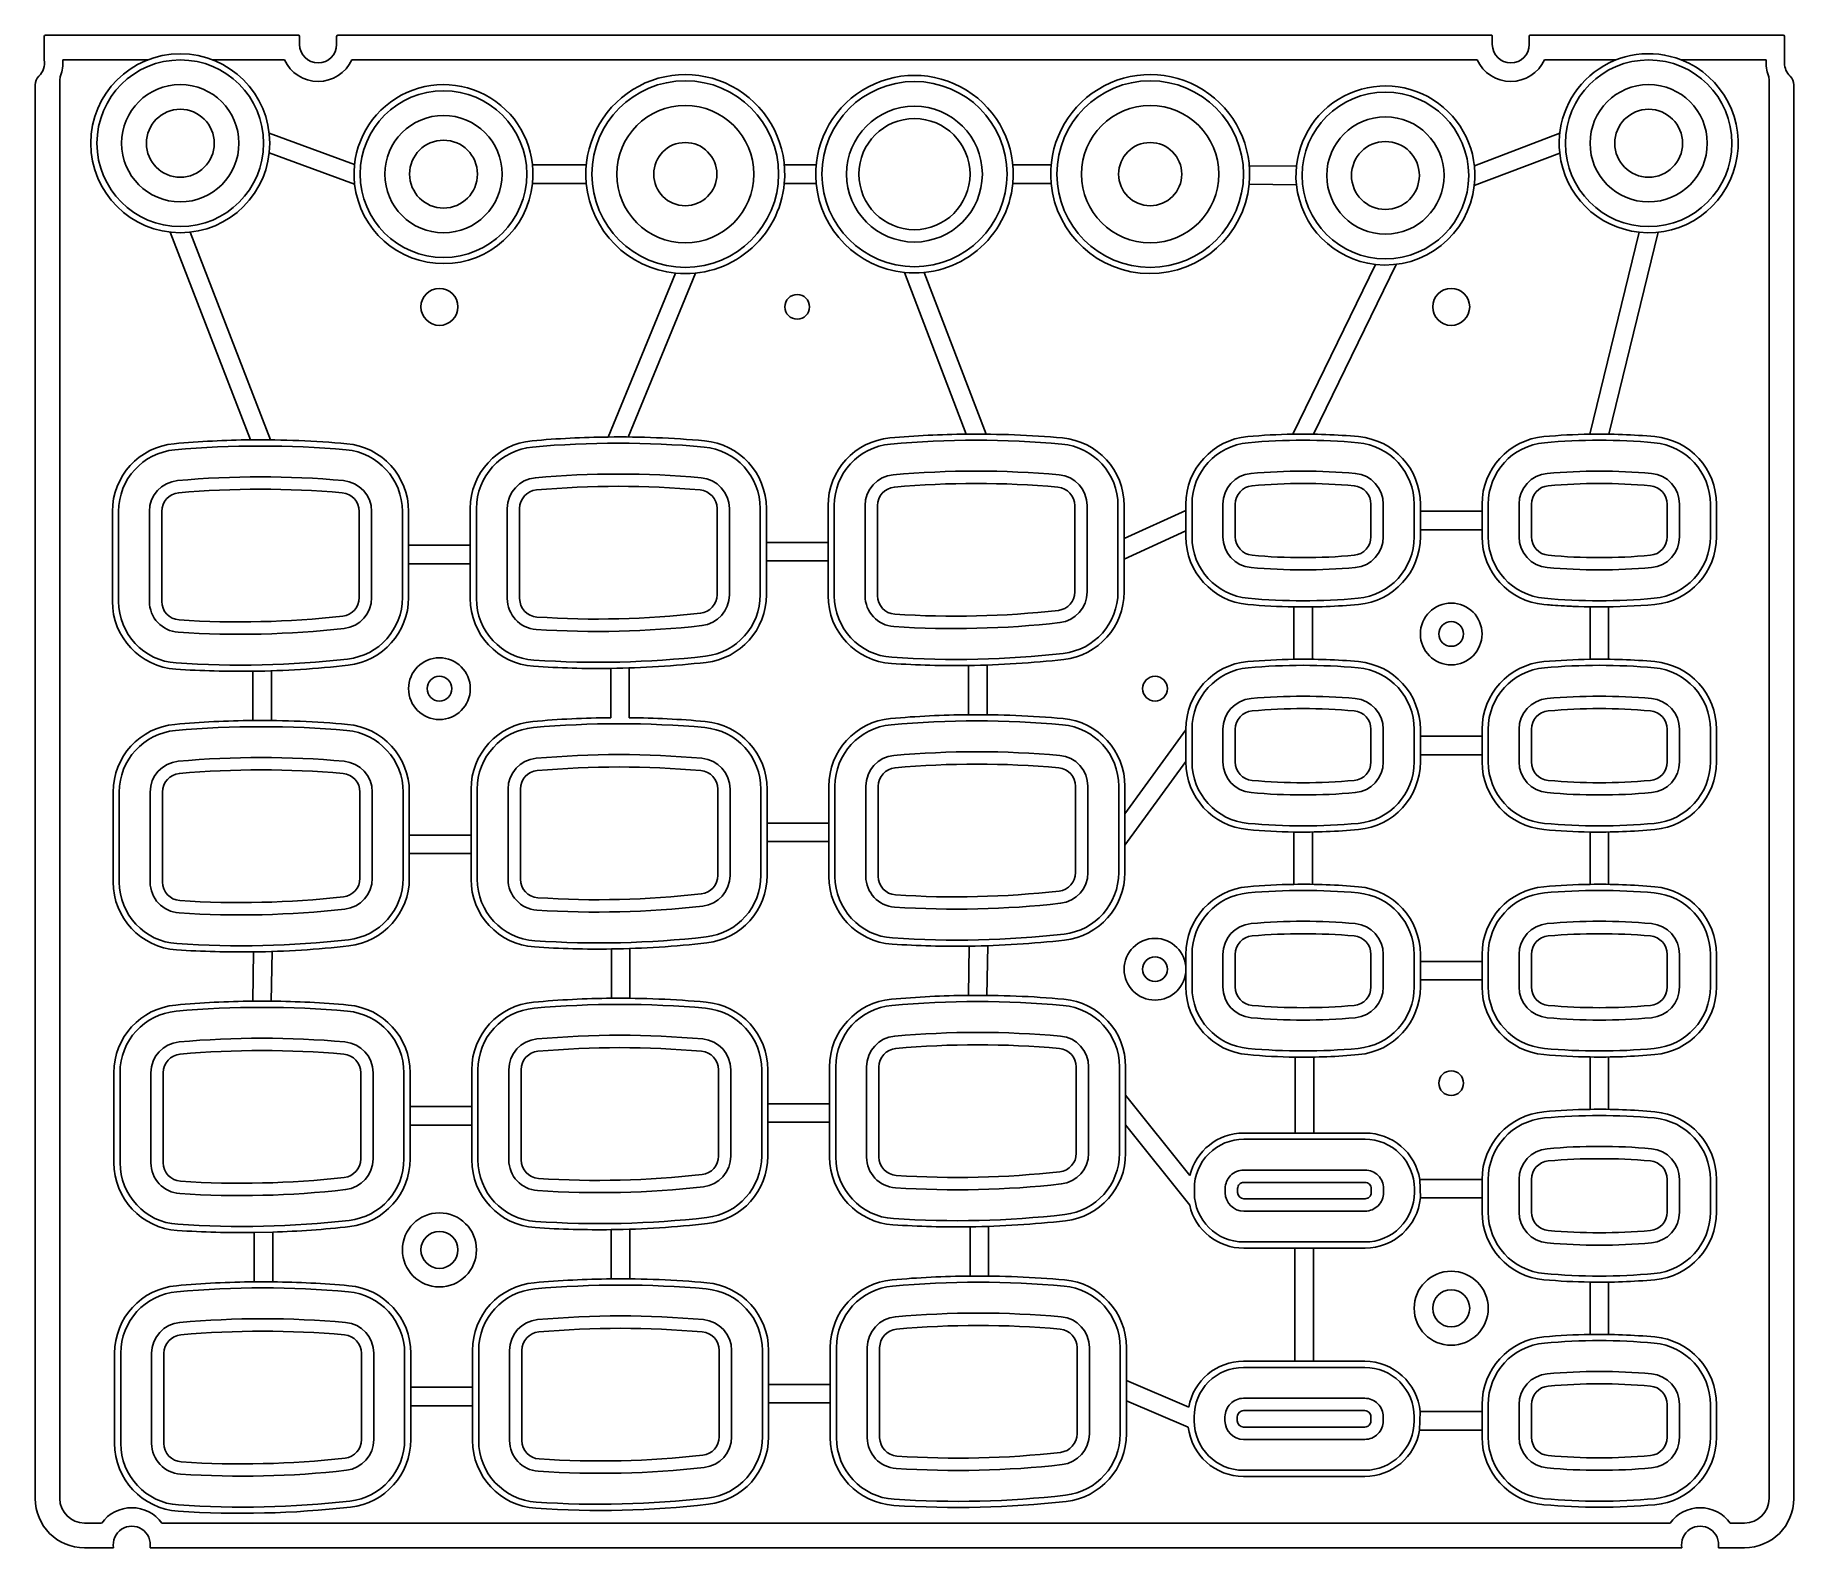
# Model space of a CAD drawing. Header units: centimetres. Extents: x 9.8 to 24.1, y 4 to 16.2.
import ezdxf

# ---------------------------------------------------------------- set-up
doc = ezdxf.new("R2010")
doc.units = ezdxf.units.CM
doc.header["$MEASUREMENT"] = 0
doc.layers.add('Strat de cauciuc', color=7, linetype='Continuous', true_color=0xeafaa3)

msp = doc.modelspace()

# ---------------------------------------------------------------- linework, layer by layer
at = {"layer": 'Strat de cauciuc'}
for p, q in [((9.9, 16.199), (9.9, 16.009)), ((9.92, 16.209), (9.91, 16.209)), ((9.951, 16.209), (9.92, 16.209)), ((9.951, 16.209), (11.96, 16.209)), ((11.97, 16.134), (11.97, 16.199)), ((12.27, 16.134), (12.27, 16.199)), ((12.28, 16.209), (21.629, 16.209)), ((21.634, 16.134), (21.634, 16.204)), ((21.934, 16.134), (21.934, 16.204)), ((21.939, 16.209), (23.992, 16.209)), ((24.002, 15.984), (24.002, 16.199)), ((10.051, 16.009), (10.739, 16.009)), ((11.268, 16.009), (11.847, 16.009)), ((12.393, 16.009), (21.512, 16.009)), ((22.057, 16.009), (22.637, 16.009)), ((23.166, 16.009), (23.853, 16.009)), ((10.027, 15.845), (10.027, 15.806)), ((23.877, 15.845), (23.877, 11.367)), ((9.827, 15.806), (9.827, 10.917)), ((9.827, 15.806), (9.827, 4.359)), ((10.027, 15.806), (10.027, 4.359)), ((24.077, 15.806), (24.077, 11.367)), ((11.724, 15.416), (12.416, 15.162)), ((22.181, 15.416), (21.489, 15.152)), ((11.724, 15.256), (12.416, 15.003)), ((22.18, 15.255), (21.488, 14.991)), ((14.292, 15.159), (13.858, 15.159)), ((16.156, 15.159), (15.897, 15.159)), ((18.059, 15.159), (17.749, 15.159)), ((20.047, 15.148), (19.665, 15.152)), ((14.292, 15.009), (13.858, 15.009)), ((14.288, 15.009), (13.861, 15.009)), ((16.156, 15.009), (15.897, 15.009)), ((18.059, 15.009), (17.749, 15.009)), ((20.047, 14.998), (19.664, 15.002)), ((10.921, 14.614), (11.573, 12.932)), ((11.082, 14.613), (11.733, 12.932)), ((22.424, 12.978), (22.825, 14.613)), ((22.578, 12.978), (22.979, 14.613)), ((15.015, 14.282), (14.471, 12.955)), ((15.177, 14.282), (14.633, 12.955)), ((16.87, 14.288), (17.372, 12.978)), ((17.031, 14.288), (17.532, 12.978)), ((20.018, 12.978), (20.687, 14.353)), ((20.184, 12.978), (20.854, 14.353)), ((18.651, 12.132), (19.151, 12.361)), ((21.051, 12.354), (21.551, 12.354)), ((18.651, 11.967), (19.151, 12.196)), ((21.051, 12.204), (21.551, 12.204)), ((12.853, 12.078), (13.353, 12.078)), ((15.752, 12.102), (16.252, 12.102)), ((12.853, 11.928), (13.353, 11.928)), ((15.752, 11.952), (16.252, 11.952)), ((20.026, 11.155), (20.026, 11.579)), ((20.176, 11.155), (20.176, 11.579)), ((22.426, 11.155), (22.426, 11.579)), ((22.576, 11.155), (22.576, 11.579)), ((23.877, 11.367), (23.877, 9.544)), ((24.077, 11.367), (24.077, 9.544)), ((11.591, 11.06), (11.591, 10.659)), ((11.741, 11.062), (11.741, 10.659)), ((14.491, 11.083), (14.491, 10.682)), ((14.641, 11.085), (14.641, 10.682)), ((17.39, 11.106), (17.39, 10.706)), ((17.54, 11.108), (17.54, 10.705)), ((9.827, 10.917), (9.827, 10.821)), ((9.827, 10.821), (9.827, 6.275)), ((18.657, 9.904), (19.151, 10.583)), ((21.051, 10.531), (21.551, 10.531)), ((18.657, 9.65), (19.151, 10.328)), ((21.051, 10.381), (21.551, 10.381)), ((12.859, 9.731), (13.359, 9.731)), ((15.758, 9.829), (16.258, 9.829)), ((20.026, 9.332), (20.026, 9.756)), ((20.176, 9.332), (20.176, 9.756)), ((22.426, 9.332), (22.426, 9.756)), ((22.576, 9.332), (22.576, 9.756)), ((12.859, 9.581), (13.359, 9.581)), ((15.758, 9.679), (16.258, 9.679)), ((23.877, 9.544), (23.877, 7.722)), ((24.077, 9.544), (24.077, 7.722)), ((17.539, 8.432), (17.546, 8.835)), ((11.597, 8.788), (11.59, 8.386)), ((11.747, 8.789), (11.74, 8.385)), ((14.497, 8.81), (14.497, 8.41)), ((14.647, 8.812), (14.647, 8.409)), ((17.389, 8.433), (17.396, 8.835)), ((21.051, 8.708), (21.551, 8.708)), ((21.051, 8.558), (21.551, 8.558)), ((11.59, 8.386), (11.74, 8.386)), ((20.037, 7.318), (20.037, 7.933)), ((20.187, 7.318), (20.187, 7.934)), ((22.426, 7.51), (22.426, 7.934)), ((22.576, 7.51), (22.576, 7.934)), ((23.877, 7.722), (23.877, 5.899)), ((24.077, 7.722), (24.077, 5.899)), ((15.764, 7.556), (16.264, 7.556)), ((18.663, 7.624), (19.183, 6.973)), ((12.865, 7.533), (13.365, 7.533)), ((12.865, 7.533), (12.865, 7.383)), ((12.865, 7.383), (13.365, 7.383)), ((15.764, 7.406), (16.264, 7.406)), ((18.663, 7.384), (19.182, 6.733)), ((21.047, 6.943), (21.551, 6.943)), ((21.047, 6.943), (21.051, 6.793)), ((21.551, 6.942), (21.551, 6.793)), ((21.051, 6.793), (21.551, 6.793)), ((17.402, 6.56), (17.402, 6.16)), ((17.552, 6.562), (17.552, 6.16)), ((11.603, 6.513), (11.753, 6.516)), ((11.603, 6.514), (11.603, 6.113)), ((11.753, 6.516), (11.753, 6.113)), ((14.495, 6.137), (14.495, 6.537)), ((14.645, 6.137), (14.645, 6.539)), ((9.827, 6.275), (9.827, 4.359)), ((20.035, 5.47), (20.035, 6.386)), ((20.185, 5.47), (20.185, 6.386)), ((11.603, 6.113), (11.753, 6.113)), ((22.426, 5.687), (22.426, 6.111)), ((22.576, 5.687), (22.576, 6.111)), ((23.877, 5.899), (23.877, 4.359)), ((24.077, 5.899), (24.077, 4.359)), ((15.77, 5.283), (16.27, 5.283)), ((18.669, 5.313), (19.175, 5.099)), ((12.871, 5.26), (13.371, 5.26)), ((12.871, 5.26), (12.871, 5.11)), ((15.77, 5.133), (16.27, 5.133)), ((18.669, 5.15), (19.171, 4.937)), ((12.871, 5.11), (13.371, 5.11)), ((21.045, 4.912), (21.049, 5.062)), ((21.049, 5.062), (21.551, 5.062)), ((21.045, 4.912), (21.551, 4.912)), ((10.227, 4.159), (10.366, 4.159)), ((10.853, 4.159), (13.078, 4.159)), ((13.078, 4.159), (13.128, 4.159)), ((13.128, 4.159), (15.977, 4.159)), ((15.977, 4.159), (18.876, 4.159)), ((15.977, 4.159), (15.977, 4.156)), ((16.027, 4.159), (16.027, 4.156)), ((18.876, 4.159), (21.276, 4.159)), ((21.276, 4.159), (23.074, 4.159)), ((21.326, 4.159), (23.074, 4.159)), ((23.562, 4.159), (23.677, 4.159)), ((10.227, 3.959), (10.462, 3.959)), ((10.758, 3.959), (13.103, 3.959)), ((13.103, 3.959), (16.002, 3.959)), ((16.002, 3.959), (18.901, 3.959)), ((18.901, 3.959), (21.301, 3.959)), ((21.301, 3.959), (23.17, 3.959)), ((23.466, 3.959), (23.677, 3.959))]:
    msp.add_line(p, q, dxfattribs=at)
for points in [[(17.372, 12.978, 0.019843), (16.753, 12.947, 0.3882), (16.252, 12.4), (16.252, 11.952)], [(18.651, 11.967), (18.651, 12.4, 0.3882), (18.151, 12.947, 0.024977), (17.372, 12.978, 0.019833)], [(20.018, 12.978, 0.018316), (19.652, 12.958, 0.38809), (19.151, 12.411), (19.151, 12.196)], [(21.051, 12.204), (21.051, 12.411, 0.38809), (20.551, 12.958, 0.026697), (20.018, 12.978)], [(22.424, 12.978, 0.018636), (22.052, 12.958, 0.38809), (21.551, 12.411), (21.551, 12.204)], [(22.052, 11.599, 0.045035), (22.951, 11.599, 0.38809), (23.451, 12.147), (23.451, 12.411, 0.38809), (22.951, 12.958, 0.026377), (22.424, 12.978)], [(11.573, 12.932, 0.019839), (10.954, 12.901, 0.3882), (10.453, 12.353), (10.453, 11.624, 0.394901), (10.967, 11.075, 0.019998), (11.591, 11.058, 0.019998)], [(12.853, 11.928), (12.853, 12.353, 0.3882), (12.352, 12.901, 0.024981), (11.573, 12.932)], [(14.471, 12.955, 0.019808), (13.853, 12.924, 0.3882), (13.353, 12.376), (13.353, 11.928)], [(15.752, 11.952), (15.752, 12.376, 0.3882), (15.251, 12.924, 0.025012), (14.471, 12.955, 0.019819)], [(19.151, 12.196), (19.151, 12.147, 0.38809), (19.652, 11.599, 0.018754), (20.026, 11.579, 0.018754)], [(20.026, 11.579, 0.026258), (20.551, 11.599, 0.38809), (21.051, 12.147), (21.051, 12.204)], [(21.551, 12.204), (21.551, 12.147, 0.38809), (22.052, 11.599, 0.018754), (22.426, 11.579, 0.018754)], [(11.591, 11.058, 0.024801), (12.364, 11.107, 0.381553), (12.853, 11.654), (12.853, 11.928)], [(13.353, 11.928), (13.353, 11.647, 0.394901), (13.866, 11.098, 0.019998), (14.491, 11.081)], [(14.491, 11.081, 0.024801), (15.264, 11.13, 0.381553), (15.752, 11.677), (15.752, 11.952)], [(16.252, 11.952), (16.252, 11.67, 0.394901), (16.766, 11.121, 0.019998), (17.39, 11.105, 0.019998)], [(17.39, 11.105, 0.024801), (18.163, 11.154, 0.381553), (18.651, 11.7), (18.651, 11.967)], [(20.026, 11.155, 0.018754), (19.652, 11.136, 0.38809), (19.151, 10.588), (19.151, 10.328)], [(20.026, 9.756, 0.026258), (20.551, 9.776, 0.38809), (21.051, 10.324), (21.051, 10.588, 0.38809), (20.551, 11.136, 0.026258), (20.026, 11.155)], [(22.426, 11.155, 0.018754), (22.052, 11.136, 0.38809), (21.551, 10.588), (21.551, 10.324, 0.38809), (22.052, 9.776, 0.018754), (22.426, 9.756)], [(22.426, 9.756, 0.026258), (22.951, 9.776, 0.38809), (23.451, 10.324), (23.451, 10.588, 0.38809), (22.951, 11.136, 0.026258), (22.426, 11.155, 0.018754)], [(17.39, 10.706, 0.020234), (16.759, 10.675, 0.3882), (16.258, 10.127), (16.258, 9.679)], [(18.657, 9.65), (18.657, 10.127, 0.3882), (18.157, 10.675, 0.024587), (17.39, 10.706, 0.019782)], [(11.591, 10.659, 0.020234), (10.96, 10.628, 0.3882), (10.459, 10.08), (10.459, 9.351, 0.394901), (10.973, 8.802, 0.019997), (11.597, 8.785)], [(12.859, 9.731), (12.859, 10.08, 0.3882), (12.358, 10.628, 0.024587), (11.591, 10.659, 0.019782)], [(14.491, 10.682, 0.020245), (13.859, 10.651, 0.3882), (13.359, 10.104), (13.359, 9.581)], [(15.758, 9.679), (15.758, 10.104, 0.3882), (15.257, 10.651, 0.01977), (14.641, 10.682, 0.01977)], [(19.151, 10.328), (19.151, 10.324, 0.38809), (19.652, 9.776, 0.018754), (20.026, 9.756, 0.018754)], [(11.597, 8.785, 0.024802), (12.37, 8.834, 0.381553), (12.859, 9.381), (12.859, 9.731)], [(13.359, 9.581), (13.359, 9.374, 0.394901), (13.872, 8.825, 0.019998), (14.497, 8.809, 0.019998)], [(14.497, 8.809, 0.024801), (15.27, 8.858, 0.381553), (15.758, 9.404), (15.758, 9.679)], [(16.258, 9.679), (16.258, 9.397, 0.394901), (16.772, 8.848, 0.019997), (17.396, 8.832)], [(17.396, 8.832, 0.024802), (18.169, 8.881, 0.381553), (18.657, 9.427), (18.657, 9.65)], [(20.026, 9.332, 0.018754), (19.652, 9.313, 0.38809), (19.151, 8.765), (19.151, 8.501, 0.38809), (19.652, 7.953, 0.019279), (20.037, 7.933, 0.019279)], [(21.051, 8.558), (21.051, 8.765, 0.38809), (20.551, 9.313, 0.026258), (20.026, 9.332, 0.018754)], [(22.426, 9.332, 0.018754), (22.052, 9.313, 0.38809), (21.551, 8.765), (21.551, 8.558)], [(22.426, 7.934, 0.026258), (22.951, 7.953, 0.38809), (23.451, 8.501), (23.451, 8.765, 0.38809), (22.951, 9.313, 0.026258), (22.426, 9.332, 0.018754)], [(20.037, 7.933, 0.025734), (20.551, 7.953, 0.38809), (21.051, 8.501), (21.051, 8.558)], [(21.551, 8.558), (21.551, 8.501, 0.38809), (22.052, 7.953, 0.018754), (22.426, 7.934)], [(14.497, 8.41, 0.020245), (13.865, 8.378, 0.3882), (13.365, 7.831), (13.365, 7.383)], [(15.764, 7.406), (15.764, 7.831, 0.3882), (15.263, 8.378, 0.024575), (14.497, 8.41, 0.01977)], [(17.389, 8.433, 0.020007), (16.765, 8.402, 0.3882), (16.264, 7.854), (16.264, 7.406)], [(18.663, 7.384), (18.663, 7.854, 0.3882), (18.163, 8.402, 0.024813), (17.389, 8.433, 0.020008)], [(11.59, 8.386, 0.020007), (10.966, 8.355, 0.3882), (10.465, 7.807), (10.465, 7.078, 0.394901), (10.979, 6.529, 0.019998), (11.603, 6.513, 0.019998)], [(12.865, 7.533), (12.865, 7.807, 0.3882), (12.364, 8.355, 0.020008), (11.74, 8.386)], [(22.426, 7.51, 0.018754), (22.052, 7.49, 0.38809), (21.551, 6.942)], [(22.426, 6.111, 0.026258), (22.951, 6.13, 0.38809), (23.451, 6.678), (23.451, 6.942, 0.38809), (22.951, 7.49, 0.026258), (22.426, 7.51, 0.018754)], [(11.753, 6.516, 0.019998), (12.377, 6.561, 0.381553), (12.865, 7.108), (12.865, 7.383)], [(13.365, 7.383), (13.365, 7.101, 0.394901), (13.878, 6.552, 0.019761), (14.495, 6.536)], [(14.495, 6.536, 0.025038), (15.276, 6.585, 0.381553), (15.764, 7.131), (15.764, 7.406)], [(16.264, 7.406), (16.264, 7.124, 0.394901), (16.778, 6.575, 0.019998), (17.402, 6.559, 0.019998)], [(17.402, 6.559, 0.024801), (18.175, 6.608, 0.381553), (18.663, 7.154), (18.663, 7.384)], [(21.047, 6.943, 0.365977), (20.603, 7.318), (19.62, 7.318, 0.346939), (19.183, 6.973, 0.346939)], [(20.603, 6.436, 0.414214), (21.003, 6.836), (21.003, 6.868, 0.414214), (20.603, 7.268), (19.62, 7.268, 0.414753), (19.22, 6.868), (19.22, 6.835, 0.413675), (19.62, 6.436), (20.603, 6.436)], [(19.182, 6.733, 0.348397), (19.62, 6.386), (20.035, 6.386)], [(20.035, 6.386), (20.603, 6.386, 0.386905), (21.051, 6.793, 0.386905)], [(21.551, 6.793), (21.551, 6.678, 0.38809), (22.052, 6.13, 0.018754), (22.426, 6.111)], [(14.495, 6.137, 0.020008), (13.871, 6.106, 0.3882), (13.371, 5.558), (13.371, 5.11)], [(15.77, 5.133), (15.77, 5.558, 0.3882), (15.269, 6.106, 0.024813), (14.495, 6.137, 0.020008)], [(17.402, 6.16, 0.020234), (16.771, 6.129, 0.3882), (16.27, 5.581), (16.27, 5.133)], [(18.669, 5.15), (18.669, 5.581, 0.3882), (18.169, 6.129, 0.024587), (17.402, 6.16, 0.019782)], [(11.603, 6.113, 0.020234), (10.972, 6.082, 0.3882), (10.471, 5.535), (10.471, 4.805, 0.394901), (10.985, 4.256, 0.044821), (12.383, 4.289, 0.381553), (12.871, 4.835), (12.871, 5.11)], [(12.871, 5.26), (12.871, 5.535, 0.3882), (12.37, 6.082, 0.019782), (11.753, 6.113, 0.019782)], [(21.551, 4.912), (21.551, 4.855, 0.38809), (22.052, 4.308, 0.045035), (22.951, 4.308, 0.38809), (23.451, 4.855), (23.451, 5.119, 0.38809), (22.951, 5.667, 0.026258), (22.426, 5.687, 0.018754)], [(22.426, 5.687, 0.018754), (22.052, 5.667, 0.38809), (21.551, 5.119), (21.551, 4.912)], [(20.035, 5.47), (19.618, 5.47, 0.363727), (19.175, 5.099, 0.363727)], [(20.601, 4.587, 0.414214), (21.001, 4.987), (21.001, 5.02, 0.414214), (20.601, 5.42), (19.618, 5.42, 0.414753), (19.218, 5.019), (19.218, 4.987, 0.413675), (19.618, 4.587), (20.601, 4.587)], [(21.049, 5.062, 0.386905), (20.601, 5.47), (20.035, 5.47)], [(13.371, 5.11), (13.371, 4.828, 0.394901), (13.884, 4.279, 0.044821), (15.282, 4.312, 0.381553), (15.77, 4.858), (15.77, 5.133)], [(16.27, 5.133), (16.27, 4.851, 0.394901), (16.784, 4.303, 0.044821), (18.181, 4.335, 0.381553), (18.669, 4.882), (18.669, 5.15)], [(19.171, 4.937, 0.382002), (19.618, 4.537), (20.601, 4.537, 0.365977), (21.045, 4.912)]]:
    msp.add_lwpolyline(points, format="xyb", dxfattribs=at)
for points in [[(12.347, 12.851, 0.044843), (10.958, 12.851, 0.3882), (10.503, 12.353), (10.503, 11.624, 0.394901), (10.97, 11.125, 0.044821), (12.359, 11.157, 0.381553), (12.803, 11.654), (12.803, 12.353, 0.3882)], [(15.247, 12.874, 0.044843), (13.858, 12.874, 0.3882), (13.403, 12.376), (13.403, 11.647, 0.394901), (13.869, 11.148, 0.044821), (15.258, 11.18, 0.381553), (15.702, 11.677), (15.702, 12.376, 0.3882)], [(18.146, 12.898, 0.044843), (16.757, 12.898, 0.3882), (16.302, 12.4), (16.302, 11.67, 0.394901), (16.769, 11.171, 0.044821), (18.158, 11.203, 0.381553), (18.601, 11.7), (18.601, 12.4, 0.3882)], [(19.656, 11.649, 0.045035), (20.546, 11.649, 0.38809), (21.001, 12.147), (21.001, 12.411, 0.38809), (20.546, 12.909, 0.045035), (19.656, 12.909, 0.38809), (19.201, 12.411), (19.201, 12.147, 0.38809)], [(22.056, 11.649, 0.045035), (22.946, 11.649, 0.38809), (23.401, 12.147), (23.401, 12.411, 0.38809), (22.946, 12.909, 0.045035), (22.056, 12.909, 0.38809), (21.601, 12.411), (21.601, 12.147, 0.38809)], [(12.325, 12.602, 0.044843), (10.981, 12.602, 0.3882), (10.753, 12.353), (10.753, 11.624, 0.394901), (10.987, 11.374, 0.044821), (12.331, 11.405, 0.381553), (12.553, 11.654), (12.553, 12.353, 0.3882)], [(15.224, 12.625, 0.044843), (13.88, 12.625, 0.3882), (13.653, 12.376), (13.653, 11.647, 0.394901), (13.886, 11.397, 0.044821), (15.23, 11.428, 0.381553), (15.452, 11.677), (15.452, 12.376, 0.3882)], [(15.215, 12.526, 0.044843), (13.889, 12.526, 0.3882), (13.753, 12.376), (13.753, 11.647, 0.394901), (13.893, 11.497, 0.044821), (15.219, 11.528, 0.381553), (15.352, 11.677), (15.352, 12.376, 0.3882)], [(18.124, 12.649, 0.044843), (16.78, 12.649, 0.3882), (16.552, 12.4), (16.552, 11.67, 0.394901), (16.785, 11.42, 0.044821), (18.13, 11.452, 0.381553), (18.351, 11.7), (18.351, 12.4, 0.3882)], [(18.115, 12.549, 0.044843), (16.789, 12.549, 0.3882), (16.652, 12.4), (16.652, 11.67, 0.394901), (16.792, 11.52, 0.044821), (18.118, 11.551, 0.381553), (18.251, 11.7), (18.251, 12.4, 0.3882)], [(19.679, 11.898, 0.045035), (20.524, 11.898, 0.38809), (20.751, 12.147), (20.751, 12.411, 0.38809), (20.524, 12.66, 0.045035), (19.679, 12.66, 0.38809), (19.451, 12.411), (19.451, 12.147, 0.38809)], [(19.688, 11.997, 0.045035), (20.515, 11.997, 0.38809), (20.651, 12.147), (20.651, 12.411, 0.38809), (20.515, 12.56, 0.045035), (19.688, 12.56, 0.38809), (19.551, 12.411), (19.551, 12.147, 0.38809)], [(22.079, 11.898, 0.045035), (22.924, 11.898, 0.38809), (23.151, 12.147), (23.151, 12.411, 0.38809), (22.924, 12.66, 0.045035), (22.079, 12.66, 0.38809), (21.851, 12.411), (21.851, 12.147, 0.38809)], [(22.088, 11.997, 0.045035), (22.915, 11.997, 0.38809), (23.051, 12.147), (23.051, 12.411, 0.38809), (22.915, 12.56, 0.045035), (22.088, 12.56, 0.38809), (21.951, 12.411), (21.951, 12.147, 0.38809)], [(12.316, 12.503, 0.044843), (10.99, 12.503, 0.3882), (10.853, 12.353), (10.853, 11.624, 0.394901), (10.993, 11.474, 0.044821), (12.319, 11.505, 0.381553), (12.453, 11.654), (12.453, 12.353, 0.3882)], [(19.656, 9.826, 0.045035), (20.546, 9.826, 0.38809), (21.001, 10.324), (21.001, 10.588, 0.38809), (20.546, 11.086, 0.045035), (19.656, 11.086, 0.38809), (19.201, 10.588), (19.201, 10.324, 0.38809)], [(22.056, 9.826, 0.045035), (22.946, 9.826, 0.38809), (23.401, 10.324), (23.401, 10.588, 0.38809), (22.946, 11.086, 0.045035), (22.056, 11.086, 0.38809), (21.601, 10.588), (21.601, 10.324, 0.38809)], [(19.679, 10.075, 0.045035), (20.524, 10.075, 0.38809), (20.751, 10.324), (20.751, 10.588, 0.38809), (20.524, 10.837, 0.045035), (19.679, 10.837, 0.38809), (19.451, 10.588), (19.451, 10.324, 0.38809)], [(22.079, 10.075, 0.045035), (22.924, 10.075, 0.38809), (23.151, 10.324), (23.151, 10.588, 0.38809), (22.924, 10.837, 0.045035), (22.079, 10.837, 0.38809), (21.851, 10.588), (21.851, 10.324, 0.38809)], [(19.688, 10.174, 0.045035), (20.515, 10.174, 0.38809), (20.651, 10.324), (20.651, 10.588, 0.38809), (20.515, 10.737, 0.045035), (19.688, 10.737, 0.38809), (19.551, 10.588), (19.551, 10.324, 0.38809)], [(22.088, 10.174, 0.045035), (22.915, 10.174, 0.38809), (23.051, 10.324), (23.051, 10.588, 0.38809), (22.915, 10.737, 0.045035), (22.088, 10.737, 0.38809), (21.951, 10.588), (21.951, 10.324, 0.38809)], [(12.353, 10.578, 0.044843), (10.964, 10.578, 0.3882), (10.509, 10.08), (10.509, 9.351, 0.394901), (10.976, 8.852, 0.044821), (12.365, 8.884, 0.381553), (12.809, 9.381), (12.809, 10.08, 0.3882)], [(15.253, 10.602, 0.044843), (13.864, 10.602, 0.3882), (13.409, 10.104), (13.409, 9.374, 0.394901), (13.875, 8.875, 0.044821), (15.264, 8.907, 0.381553), (15.708, 9.404), (15.708, 10.104, 0.3882)], [(18.152, 10.625, 0.044843), (16.763, 10.625, 0.3882), (16.308, 10.127), (16.308, 9.397, 0.394901), (16.775, 8.898, 0.044821), (18.164, 8.93, 0.381553), (18.607, 9.427), (18.607, 10.127, 0.3882)], [(18.13, 10.376, 0.044843), (16.786, 10.376, 0.3882), (16.558, 10.127), (16.558, 9.397, 0.394901), (16.791, 9.148, 0.044821), (18.136, 9.179, 0.381553), (18.357, 9.427), (18.357, 10.127, 0.3882)], [(12.331, 10.329, 0.044843), (10.987, 10.329, 0.3882), (10.759, 10.08), (10.759, 9.351, 0.394901), (10.993, 9.101, 0.044821), (12.337, 9.132, 0.381553), (12.559, 9.381), (12.559, 10.08, 0.3882)], [(15.23, 10.353, 0.044843), (13.886, 10.353, 0.3882), (13.659, 10.104), (13.659, 9.374, 0.394901), (13.892, 9.124, 0.044821), (15.236, 9.156, 0.381553), (15.458, 9.404), (15.458, 10.104, 0.3882)], [(15.221, 10.253, 0.044843), (13.895, 10.253, 0.3882), (13.759, 10.104), (13.759, 9.374, 0.394901), (13.899, 9.224, 0.044821), (15.225, 9.255, 0.381553), (15.358, 9.404), (15.358, 10.104, 0.3882)], [(18.121, 10.276, 0.044843), (16.795, 10.276, 0.3882), (16.658, 10.127), (16.658, 9.397, 0.394901), (16.798, 9.247, 0.044821), (18.124, 9.278, 0.381553), (18.257, 9.427), (18.257, 10.127, 0.3882)], [(12.322, 10.23, 0.044843), (10.996, 10.23, 0.3882), (10.859, 10.08), (10.859, 9.351, 0.394901), (10.999, 9.201, 0.044821), (12.325, 9.232, 0.381553), (12.459, 9.381), (12.459, 10.08, 0.3882)], [(19.656, 8.003, 0.045035), (20.546, 8.003, 0.38809), (21.001, 8.501), (21.001, 8.765, 0.38809), (20.546, 9.263, 0.045035), (19.656, 9.263, 0.38809), (19.201, 8.765), (19.201, 8.501, 0.38809)], [(22.056, 8.003, 0.045035), (22.946, 8.003, 0.38809), (23.401, 8.501), (23.401, 8.765, 0.38809), (22.946, 9.263, 0.045035), (22.056, 9.263, 0.38809), (21.601, 8.765), (21.601, 8.501, 0.38809)], [(19.679, 8.252, 0.045035), (20.524, 8.252, 0.38809), (20.751, 8.501), (20.751, 8.765, 0.38809), (20.524, 9.014, 0.045035), (19.679, 9.014, 0.38809), (19.451, 8.765), (19.451, 8.501, 0.38809)], [(22.079, 8.252, 0.045035), (22.924, 8.252, 0.38809), (23.151, 8.501), (23.151, 8.765, 0.38809), (22.924, 9.014, 0.045035), (22.079, 9.014, 0.38809), (21.851, 8.765), (21.851, 8.501, 0.38809)], [(19.688, 8.352, 0.045035), (20.515, 8.352, 0.38809), (20.651, 8.501), (20.651, 8.765, 0.38809), (20.515, 8.914, 0.045035), (19.688, 8.914, 0.38809), (19.551, 8.765), (19.551, 8.501, 0.38809)], [(22.088, 8.352, 0.045035), (22.915, 8.352, 0.38809), (23.051, 8.501), (23.051, 8.765, 0.38809), (22.915, 8.914, 0.045035), (22.088, 8.914, 0.38809), (21.951, 8.765), (21.951, 8.501, 0.38809)], [(12.359, 8.305, 0.044843), (10.97, 8.305, 0.3882), (10.515, 7.807), (10.515, 7.078, 0.394901), (10.982, 6.579, 0.044821), (12.371, 6.611, 0.381553), (12.815, 7.108), (12.815, 7.807, 0.3882)], [(15.259, 8.329, 0.044843), (13.87, 8.329, 0.3882), (13.415, 7.831), (13.415, 7.101, 0.394901), (13.881, 6.602, 0.044821), (15.27, 6.634, 0.381553), (15.714, 7.131), (15.714, 7.831, 0.3882)], [(18.158, 8.352, 0.044843), (16.769, 8.352, 0.3882), (16.314, 7.854), (16.314, 7.124, 0.394901), (16.781, 6.625, 0.044821), (18.17, 6.658, 0.381553), (18.613, 7.154), (18.613, 7.854, 0.3882)], [(18.136, 8.103, 0.044843), (16.792, 8.103, 0.3882), (16.564, 7.854), (16.564, 7.124, 0.394901), (16.797, 6.875, 0.044821), (18.142, 6.906, 0.381553), (18.363, 7.154), (18.363, 7.854, 0.3882)], [(12.337, 8.056, 0.044843), (10.993, 8.056, 0.3882), (10.765, 7.807), (10.765, 7.078, 0.394901), (10.999, 6.828, 0.044821), (12.343, 6.86, 0.381553), (12.565, 7.108), (12.565, 7.807, 0.3882)], [(12.328, 7.957, 0.044843), (11.002, 7.957, 0.3882), (10.865, 7.807), (10.865, 7.078, 0.394901), (11.005, 6.928, 0.044821), (12.332, 6.959, 0.381553), (12.465, 7.108), (12.465, 7.807, 0.3882)], [(15.236, 8.08, 0.044843), (13.892, 8.08, 0.3882), (13.665, 7.831), (13.665, 7.101, 0.394901), (13.898, 6.852, 0.044821), (15.242, 6.883, 0.381553), (15.464, 7.131), (15.464, 7.831, 0.3882)], [(15.227, 7.98, 0.044843), (13.901, 7.98, 0.3882), (13.765, 7.831), (13.765, 7.101, 0.394901), (13.905, 6.951, 0.044821), (15.231, 6.982, 0.381553), (15.364, 7.131), (15.364, 7.831, 0.3882)], [(18.127, 8.003, 0.044843), (16.801, 8.003, 0.3882), (16.664, 7.854), (16.664, 7.124, 0.394901), (16.804, 6.975, 0.044821), (18.13, 7.005, 0.381553), (18.263, 7.154), (18.263, 7.854, 0.3882)], [(22.056, 6.18, 0.045035), (22.946, 6.18, 0.38809), (23.401, 6.678), (23.401, 6.942, 0.38809), (22.946, 7.44, 0.045035), (22.056, 7.44, 0.38809), (21.601, 6.942), (21.601, 6.678, 0.38809)], [(22.079, 6.429, 0.045035), (22.924, 6.429, 0.38809), (23.151, 6.678), (23.151, 6.942, 0.38809), (22.924, 7.191, 0.045035), (22.079, 7.191, 0.38809), (21.851, 6.942), (21.851, 6.678, 0.38809)], [(20.603, 6.686, 0.414214), (20.753, 6.836), (20.753, 6.868, 0.414214), (20.603, 7.018), (19.62, 7.018, 0.414753), (19.47, 6.868), (19.47, 6.835, 0.413675), (19.62, 6.686)], [(22.088, 6.529, 0.045035), (22.915, 6.529, 0.38809), (23.051, 6.678), (23.051, 6.942, 0.38809), (22.915, 7.092, 0.045035), (22.088, 7.092, 0.38809), (21.951, 6.942), (21.951, 6.678, 0.38809)], [(20.603, 6.786, 0.414214), (20.653, 6.836), (20.653, 6.868, 0.414214), (20.603, 6.918), (19.62, 6.918, 0.414753), (19.57, 6.868), (19.57, 6.836, 0.413675), (19.62, 6.786)], [(12.365, 6.033, 0.044843), (10.976, 6.033, 0.3882), (10.521, 5.535), (10.521, 4.805, 0.394901), (10.988, 4.306, 0.044821), (12.377, 4.338, 0.381553), (12.821, 4.835), (12.821, 5.535, 0.3882)], [(15.265, 6.056, 0.044843), (13.876, 6.056, 0.3882), (13.421, 5.558), (13.421, 4.828, 0.394901), (13.887, 4.329, 0.044821), (15.276, 4.362, 0.381553), (15.72, 4.858), (15.72, 5.558, 0.3882)], [(18.164, 6.079, 0.044843), (16.775, 6.079, 0.3882), (16.32, 5.581), (16.32, 4.851, 0.394901), (16.787, 4.352, 0.044821), (18.176, 4.385, 0.381553), (18.619, 4.882), (18.619, 5.581, 0.3882)], [(18.142, 5.83, 0.044843), (16.798, 5.83, 0.3882), (16.57, 5.581), (16.57, 4.851, 0.394901), (16.803, 4.602, 0.044821), (18.148, 4.633, 0.381553), (18.369, 4.882), (18.369, 5.581, 0.3882)], [(12.343, 5.784, 0.044843), (10.999, 5.784, 0.3882), (10.771, 5.535), (10.771, 4.805, 0.394901), (11.005, 4.556, 0.044821), (12.349, 4.587, 0.381553), (12.571, 4.835), (12.571, 5.535, 0.3882)], [(12.334, 5.684, 0.044843), (11.008, 5.684, 0.3882), (10.871, 5.535), (10.871, 4.805, 0.394901), (11.011, 4.655, 0.044821), (12.338, 4.686, 0.381553), (12.471, 4.835), (12.471, 5.535, 0.3882)], [(15.242, 5.807, 0.044843), (13.898, 5.807, 0.3882), (13.671, 5.558), (13.671, 4.828, 0.394901), (13.904, 4.579, 0.044821), (15.248, 4.61, 0.381553), (15.47, 4.858), (15.47, 5.558, 0.3882)], [(15.233, 5.707, 0.044843), (13.907, 5.707, 0.3882), (13.771, 5.558), (13.771, 4.828, 0.394901), (13.911, 4.679, 0.044821), (15.237, 4.709, 0.381553), (15.37, 4.858), (15.37, 5.558, 0.3882)], [(18.133, 5.73, 0.044843), (16.807, 5.73, 0.3882), (16.67, 5.581), (16.67, 4.851, 0.394901), (16.81, 4.702, 0.044821), (18.136, 4.732, 0.381553), (18.269, 4.882), (18.269, 5.581, 0.3882)], [(22.056, 4.357, 0.045035), (22.946, 4.357, 0.38809), (23.401, 4.855), (23.401, 5.119, 0.38809), (22.946, 5.617, 0.045035), (22.056, 5.617, 0.38809), (21.601, 5.119), (21.601, 4.855, 0.38809)], [(22.079, 4.606, 0.045035), (22.924, 4.606, 0.38809), (23.151, 4.855), (23.151, 5.119, 0.38809), (22.924, 5.368, 0.045035), (22.079, 5.368, 0.38809), (21.851, 5.119), (21.851, 4.855, 0.38809)], [(22.088, 4.706, 0.045035), (22.915, 4.706, 0.38809), (23.051, 4.855), (23.051, 5.119, 0.38809), (22.915, 5.269, 0.045035), (22.088, 5.269, 0.38809), (21.951, 5.119), (21.951, 4.855, 0.38809)], [(20.601, 4.837, 0.414214), (20.751, 4.987), (20.751, 5.02, 0.414214), (20.601, 5.17), (19.618, 5.17, 0.414753), (19.468, 5.02), (19.468, 4.987, 0.413675), (19.618, 4.837)], [(20.601, 4.937, 0.414214), (20.651, 4.987), (20.651, 5.02, 0.414214), (20.601, 5.07), (19.618, 5.07, 0.414753), (19.568, 5.02), (19.568, 4.987, 0.413675), (19.618, 4.937)]]:
    msp.add_lwpolyline(points, format="xyb", close=True, dxfattribs=at)
for centre, radius in [((11.003, 15.334), 0.725), ((11.003, 15.334), 0.675), ((22.901, 15.334), 0.675), ((15.095, 15.084), 0.756), ((16.952, 15.084), 0.75), ((18.862, 15.084), 0.756), ((11.003, 15.334), 0.475), ((13.136, 15.084), 0.675), ((20.768, 15.073), 0.675), ((22.901, 15.334), 0.475), ((22.901, 15.334), 0.475), ((11.003, 15.334), 0.275), ((13.136, 15.084), 0.475), ((15.095, 15.084), 0.556), ((16.952, 15.084), 0.55), ((16.952, 15.084), 0.55), ((16.952, 15.084), 0.55), ((16.952, 15.084), 0.55), ((16.952, 15.084), 0.45), ((18.862, 15.084), 0.556), ((20.768, 15.073), 0.475), ((22.901, 15.334), 0.275), ((13.136, 15.084), 0.275), ((15.095, 15.084), 0.256), ((18.862, 15.084), 0.256), ((20.768, 15.073), 0.275), ((13.103, 14.009), 0.15), ((16.002, 14.009), 0.1), ((21.301, 14.009), 0.15), ((21.301, 11.36), 0.25), ((21.301, 11.36), 0.1), ((13.103, 10.917), 0.25), ((13.103, 10.917), 0.1), ((18.901, 10.917), 0.1), ((18.901, 8.645), 0.25), ((18.901, 8.645), 0.1), ((21.301, 7.722), 0.1), ((13.103, 6.372), 0.3), ((13.103, 6.372), 0.15), ((21.301, 5.899), 0.3), ((21.301, 5.899), 0.15)]:
    msp.add_circle(centre, radius, dxfattribs=at)
for centre, radius, start, end in [((9.91, 16.199), 0.01, 90, 180), ((11.96, 16.199), 0.01, 0, 90), ((12.12, 16.134), 0.15, 180, 360), ((12.28, 16.199), 0.01, 90, 180), ((21.629, 16.204), 0.005, 0, 90), ((21.784, 16.134), 0.15, 180, 0), ((21.939, 16.204), 0.005, 90, 180), ((23.992, 16.199), 0.01, 360, 90), ((9.752, 15.984), 0.15, 314.427, 9.5941), ((9.752, 15.984), 0.3, 339.6359, 4.7802), ((12.12, 16.134), 0.3, 204.6243, 335.3757), ((21.784, 16.134), 0.3, 204.6243, 335.3757), ((22.901, 15.334), 0.725, 68.5967, 186.2285), ((22.901, 15.334), 0.725, 263.9641, 68.5967), ((24.152, 15.984), 0.3, 175.2198, 200.3641), ((24.152, 15.984), 0.15, 180, 225.573), ((9.927, 15.806), 0.1, 134.427, 180), ((10.127, 15.845), 0.1, 159.6359, 180), ((15.095, 15.084), 0.806, 354.6613, 185.338), ((16.952, 15.084), 0.8, 354.6164, 185.3794), ((18.862, 15.084), 0.806, 354.1255, 185.3381), ((23.777, 15.845), 0.1, 360, 20.3641), ((23.977, 15.806), 0.1, 360, 45.573), ((13.136, 15.084), 0.725, 354.0622, 186.4585), ((20.768, 15.073), 0.725, 353.4996, 185.9409), ((22.901, 15.334), 0.725, 186.2285, 263.9641), ((13.136, 15.084), 0.725, 186.4585, 354.0622), ((15.095, 15.084), 0.806, 185.338, 264.3442), ((15.095, 15.084), 0.806, 264.3442, 354.6613), ((16.952, 15.084), 0.8, 185.3794, 264.1233), ((16.952, 15.084), 0.8, 264.1233, 354.6164), ((18.862, 15.084), 0.806, 185.3381, 354.1255), ((20.768, 15.073), 0.725, 185.9409, 263.5697), ((20.768, 15.073), 0.725, 263.5697, 353.4996), ((10.227, 4.359), 0.4, 180, 270), ((10.227, 4.359), 0.2, 180, 270), ((10.61, 3.984), 0.3, 35.6853, 144.3147), ((23.318, 3.984), 0.3, 35.6853, 144.3147), ((23.677, 4.359), 0.4, 270, 360), ((23.677, 4.359), 0.2, 270, 360), ((10.61, 3.984), 0.15, 350.4059, 189.5941), ((23.318, 3.984), 0.15, 350.4059, 189.5941)]:
    msp.add_arc(centre, radius, start, end, dxfattribs=at)

doc.saveas('drawing.dxf')
